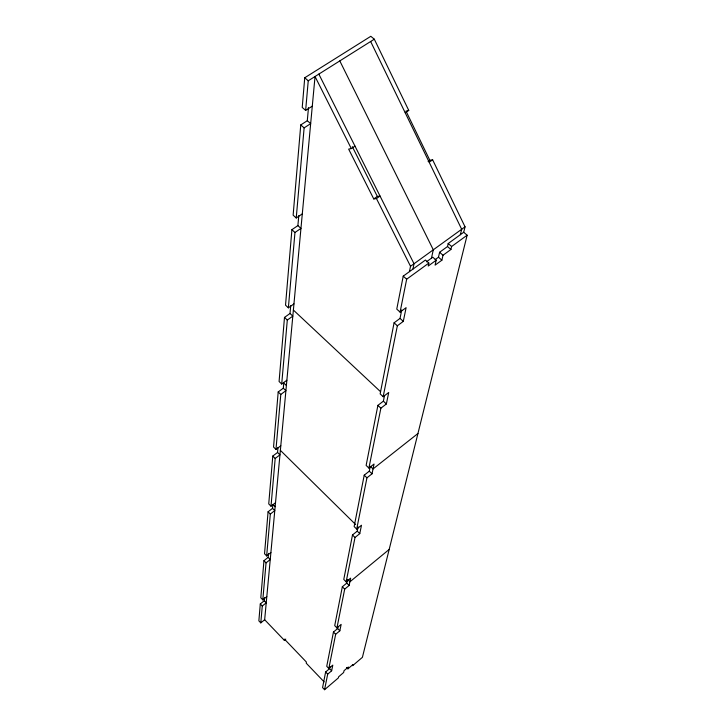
<?xml version="1.0" encoding="UTF-8"?>
<svg xmlns="http://www.w3.org/2000/svg" width="726" height="726" viewBox="0 0 726 726"><rect width="100%" height="100%" fill="white"/><g stroke="black" fill="none" stroke-linecap="round" stroke-linejoin="round"><path stroke-width="1.09" d="M264.527 597.661L264.255 600.756L260.289 603.95L258.864 620.848L260.797 622.872L264.663 619.732L315.039 76.502L351.302 148.576L354.987 146.126M268.502 553.403L268.139 557.377L263.946 560.699L260.815 597.779L262.812 599.857L266.805 596.645M275.145 506.675L272.894 504.407L272.54 508.345L268.075 511.803L264.536 553.747L266.66 555.925L270.889 552.586M278.004 447.425L277.55 452.461L272.785 456.064L268.738 503.908L271.007 506.194L275.517 502.71M286.389 385.488L283.775 382.983L283.312 388.192L278.194 391.949L273.548 447.025L275.98 449.421L280.79 445.791M290.709 305.691L290.01 313.496L284.492 317.407L279.083 381.495L281.706 384.018L286.87 380.233M298.794 215.549L297.887 225.614L291.906 229.679L285.527 305.174L288.367 307.833L293.948 303.895M308.477 107.575L307.298 120.716L300.755 124.926L293.132 215.168L296.235 217.981L302.297 213.88M405.199 112.757L408.747 110.406L374.307 39.195L370.814 36.3L304.738 77.764L302.225 107.43L305.646 110.406L312.289 106.159M260.797 622.872L262.277 606.01L266.233 602.816L264.255 600.756M262.812 599.857L266.052 562.859L270.244 559.537L268.139 557.377M266.66 555.925L270.317 514.072L274.782 510.605L272.54 508.345M271.007 506.194L275.19 458.451L279.955 454.839L277.55 452.461M275.98 449.421L280.79 394.454L285.899 390.697L283.312 388.192M281.706 384.018L287.305 320.057L292.814 316.137L290.01 313.496M288.367 307.833L294.965 232.474L300.954 228.4L297.887 225.614M296.235 217.981L304.121 127.876L310.664 123.647L307.298 120.716M305.646 110.406L308.241 80.777L374.307 39.195M264.663 619.732L284.329 640.287L284.465 639.152L306.408 662.076L306.227 663.183L324.095 681.859M329.958 666.749L329.568 668.655L325.62 672.004L322.571 687.595L324.576 689.7L338.38 677.893L338.625 676.804L343.634 672.512L344.042 670.688L348.344 667.012L347.917 668.846L346.574 667.466M338.071 626.402L337.635 628.553L333.452 632.056L326.736 666.314L328.824 668.483L332.807 665.107L331.637 670.797L327.689 674.155L324.576 689.7M389.172 549.455L349.887 581.825L347.518 579.448L346.783 583.105L342.336 586.762L334.713 625.63L336.937 627.908L341.156 624.369L339.841 630.803L335.657 634.315L328.824 668.483M358.081 526.94L357.237 531.142L352.491 534.971L343.77 579.439L346.148 581.835L350.64 578.141L349.133 585.474L344.687 589.14L336.937 627.908M417.94 433.513L373.037 468.942L370.287 466.292L369.307 471.165L364.216 475.176L354.143 526.559L356.702 529.082L361.494 525.216L359.769 533.637L355.023 537.476L346.148 581.835M384.535 395.443L383.382 401.16L377.901 405.371L366.131 465.402L368.899 468.07L374.044 464.023L372.039 473.806L366.948 477.826L356.702 529.082M401.741 309.948L400.035 318.405L394.082 322.816L380.152 393.882L383.165 396.714L388.719 392.467L386.368 403.955L380.878 408.175L368.899 468.07M426.461 261.805L432.787 257.213L436.199 260.217L428.204 266.043L428.857 263.066L425.427 260.044L403.229 276.143L396.768 309.113L400.08 312.116L406.115 307.661L403.302 321.373L397.349 325.793L383.165 396.714M400.08 312.116L406.669 279.211L428.857 263.066M409.446 271.633L410.526 266.288L376.449 198.561L373.754 198.933L348.643 149.102L351.302 148.576M412.931 269.11L414.02 263.756L318.85 74.106M431.453 258.175L433.295 249.808L339.804 60.911M436.199 260.217L435.092 265.144L441.871 260.198L443.005 255.253L450.91 249.499L451.617 246.504L467.136 235.215L463.714 232.266L465.048 226.83L432.642 159.829L429.846 160.31L428.113 161.499M435.155 259.627L438.477 257.213L439.602 252.267L447.506 246.522L448.196 243.528L463.714 232.266M460.366 234.698L461.682 229.271L370.65 41.5M467.136 235.215L362.41 657.329L352.636 665.688L352.9 664.589L347.917 668.846M284.329 640.287L285.772 639.098M465.048 226.83L410.526 266.288M373.754 198.933L377.348 196.456L380.052 196.074L376.449 198.561M429.175 162.216L432.642 159.829M406.896 110.824L408.747 110.406M304.738 77.764L308.241 80.777M448.196 243.528L451.617 246.504M447.506 246.522L450.91 249.499M300.755 124.926L304.121 127.876M439.602 252.267L443.005 255.253M438.477 257.213L441.871 260.198M403.229 276.143L406.669 279.211M400.035 318.405L403.302 321.373M291.906 229.679L294.965 232.474M394.082 322.816L397.349 325.793M293.386 310.056L380.433 391.595M383.382 401.16L386.368 403.955M284.492 317.407L287.305 320.057M377.901 405.371L380.878 408.175M369.307 471.165L372.039 473.806M278.194 391.949L280.79 394.454M364.216 475.176L366.948 477.826M280.372 450.338L355.676 524.571M357.237 531.142L359.769 533.637M272.785 456.064L275.19 458.451M352.491 534.971L355.023 537.476M346.783 583.105L349.133 585.474M268.075 511.803L270.317 514.072M342.336 586.762L344.687 589.14M337.635 628.553L339.841 630.803M263.946 560.699L266.052 562.859M333.452 632.056L335.657 634.315M329.568 668.655L331.637 670.797M260.289 603.95L262.277 606.01M325.62 672.004L327.689 674.155M352.319 146.661L377.348 196.456M405.979 111.033L429.846 160.31"/></g></svg>
